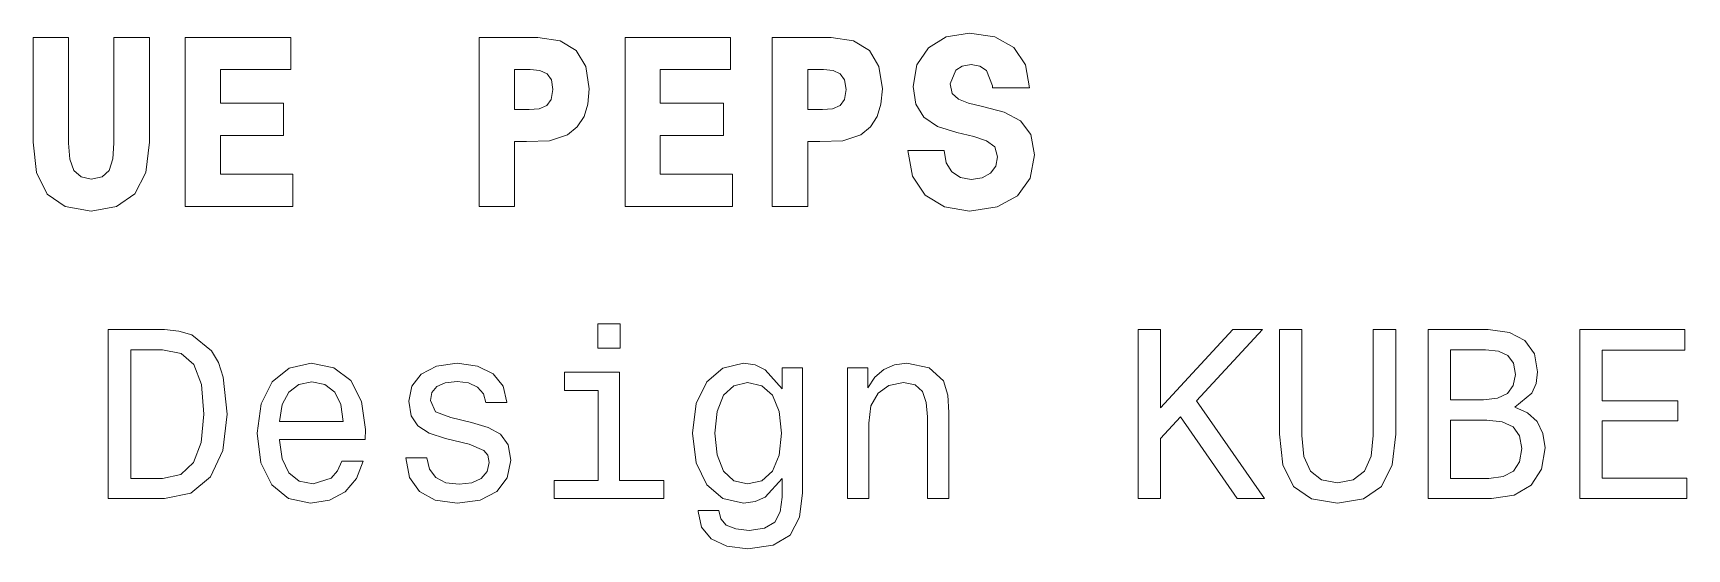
# Model space of a CAD drawing. Extents: x 101 to 238, y 93 to 199.
# Drawn here: x 189.36 to 238.28, y 92.93 to 108.19 of the extents above; entities that cross this region are included whole.
import ezdxf

# ---------------------------------------------------------------- set-up
doc = ezdxf.new("R2010")
doc.units = 0

msp = doc.modelspace()

# ---------------------------------------------------------------- linework, layer by layer
at = {"color": 7, "lineweight": 13}
for points in [[(218.83284, 106.570602), (218.710358, 107.255043), (218.364532, 107.766571), (217.809784, 108.07637), (217.053299, 108.191643), (216.368866, 108.07637), (215.842926, 107.752159), (215.504303, 107.255043), (215.389038, 106.613831), (215.468292, 106.087898), (215.706039, 105.698845), (216.109497, 105.425072), (216.685852, 105.244957), (217.182983, 105.129684), (217.564819, 105.007202), (217.802582, 104.827087), (217.889038, 104.5317), (217.83139, 104.250717), (217.680099, 104.041786), (217.427948, 103.9049), (217.103729, 103.861671), (216.786728, 103.919304), (216.534576, 104.085014), (216.368866, 104.351585), (216.304016, 104.711815), (215.23053, 104.711815), (215.374634, 103.95533), (215.749268, 103.393372), (216.31842, 103.047546), (217.060501, 102.925072), (217.874634, 103.047546), (218.472595, 103.371758), (218.847244, 103.89769), (218.976929, 104.589333), (218.868866, 105.194527), (218.566269, 105.590775), (218.083557, 105.850143), (217.442352, 106.023056), (217.024475, 106.116714), (216.729095, 106.231987), (216.541779, 106.4049), (216.484131, 106.685875), (216.649841, 107.096542), (216.84436, 107.211815), (217.110931, 107.262245), (217.363098, 107.211815), (217.564819, 107.08213), (217.737732, 106.628242), (217.737732, 106.570602)], [(189.358795, 108.061958), (189.358795, 104.963974), (189.459656, 104.0634), (189.776657, 103.422188), (190.309799, 103.054756), (191.080688, 102.925072), (191.829971, 103.054756), (192.370316, 103.42939), (192.694519, 104.0634), (192.802582, 104.963974), (192.802582, 108.061958), (191.750717, 108.061958), (191.750717, 104.935158), (191.714691, 104.466858), (191.606628, 104.128242), (191.39769, 103.933716), (191.080688, 103.868874), (190.778107, 103.933716), (190.569153, 104.128242), (190.446686, 104.459656), (190.41066, 104.935158), (190.41066, 108.061958)], [(193.861664, 108.061958), (193.861664, 103.061958), (197.03891, 103.061958), (197.03891, 104.01297), (194.899139, 104.01297), (194.899139, 105.158501), (196.765137, 105.158501), (196.765137, 106.116714), (194.899139, 106.116714), (194.899139, 107.110947), (196.981262, 107.110947), (196.981262, 108.061958)], [(202.550415, 108.061958), (202.550415, 103.061958), (203.602295, 103.061958), (203.602295, 104.978386), (203.955322, 104.978386), (204.632553, 105), (205.165695, 105.180115), (205.453888, 105.41787), (205.655609, 105.720459), (205.763672, 106.087898), (205.806915, 106.541786), (205.706039, 107.204613), (205.425064, 107.680115), (204.949554, 107.96109), (204.286743, 108.061958)], [(206.873184, 108.061958), (206.873184, 103.061958), (210.050415, 103.061958), (210.050415, 104.01297), (207.910645, 104.01297), (207.910645, 105.158501), (209.776642, 105.158501), (209.776642, 106.116714), (207.910645, 106.116714), (207.910645, 107.110947), (209.992783, 107.110947), (209.992783, 108.061958)], [(211.224762, 108.061958), (211.224762, 103.061958), (212.276642, 103.061958), (212.276642, 104.978386), (212.629669, 104.978386), (213.3069, 105), (213.840042, 105.180115), (214.128235, 105.41787), (214.329956, 105.720459), (214.438019, 106.087898), (214.481262, 106.541786), (214.380386, 107.204613), (214.099411, 107.680115), (213.623901, 107.96109), (212.96109, 108.061958)], [(204.063385, 107.110947), (204.351578, 107.08213), (204.560516, 106.988472), (204.690186, 106.808357), (204.733429, 106.520172), (204.682983, 106.224785), (204.553314, 106.04467), (204.329956, 105.951004), (204.034576, 105.92939), (203.602295, 105.92939), (203.602295, 107.110947)], [(212.737732, 107.110947), (213.025925, 107.08213), (213.234863, 106.988472), (213.364532, 106.808357), (213.407776, 106.520172), (213.35733, 106.224785), (213.227661, 106.04467), (213.004303, 105.951004), (212.708923, 105.92939), (212.276642, 105.92939), (212.276642, 107.110947)], [(193.242065, 99.416428), (191.577805, 99.416428), (191.577805, 94.416428), (193.242065, 94.416428), (194.027374, 94.574928), (194.610947, 95.05764), (194.971176, 95.842941), (195.100861, 96.916428), (194.985596, 98.011528), (194.841492, 98.443802), (194.639771, 98.789627), (194.056183, 99.257927), (193.674347, 99.373199)], [(206.729095, 99.58934), (206.059067, 99.58934), (206.059067, 98.868874), (206.729095, 98.868874)], [(222.046082, 94.416428), (222.708923, 94.416428), (222.708923, 96.195969), (223.299683, 96.829971), (224.978363, 94.416428), (225.785278, 94.416428), (223.76799, 97.312683), (225.727646, 99.416428), (224.848694, 99.416428), (222.708923, 97.103745), (222.708923, 99.416428), (222.046082, 99.416428)], [(226.224762, 96.318443), (226.325623, 95.41787), (226.642639, 94.776657), (227.175781, 94.409225), (227.946655, 94.279541), (228.710358, 94.409225), (229.2435, 94.776657), (229.560501, 95.410667), (229.668564, 96.318443), (229.668564, 99.416428), (228.998535, 99.416428), (228.998535, 96.282425), (228.933701, 95.670029), (228.739166, 95.230545), (228.407761, 94.971184), (227.946655, 94.884727), (227.471161, 94.971184), (227.13974, 95.230545), (226.945221, 95.662827), (226.887589, 96.282425), (226.887589, 99.416428), (226.224762, 99.416428)], [(233.184418, 97.118156), (233.688736, 97.536026), (233.81842, 97.817001), (233.861649, 98.162827), (233.76799, 98.703171), (233.487015, 99.092216), (233.033112, 99.329971), (232.399109, 99.416428), (230.619568, 99.416428), (230.619568, 94.416428), (232.499969, 94.416428), (233.169998, 94.517296), (233.66713, 94.812683), (233.976913, 95.280983), (234.084991, 95.914986), (234.020142, 96.340057), (233.847244, 96.693085), (233.566254, 96.952454)], [(235.108047, 94.416428), (238.278076, 94.416428), (238.278076, 95.021614), (235.770874, 95.021614), (235.770874, 96.714699), (238.004303, 96.714699), (238.004303, 97.312683), (235.770874, 97.312683), (235.770874, 98.811241), (238.220428, 98.811241), (238.220428, 99.416428), (235.108047, 99.416428)], [(193.19165, 98.818443), (193.739197, 98.710373), (194.113831, 98.378967), (194.337173, 97.788185), (194.40921, 96.916428), (194.329971, 96.073486), (194.106628, 95.482712), (193.724777, 95.129684), (193.19165, 95.014412), (192.247833, 95.014412), (192.247833, 98.818443)], [(232.262222, 97.341499), (231.282394, 97.341499), (231.282394, 98.818443), (232.319855, 98.818443), (232.708908, 98.775215), (232.982681, 98.645531), (233.148392, 98.422188), (233.206024, 98.090782), (233.14119, 97.759369), (232.968277, 97.528816), (232.672882, 97.384727)], [(196.649841, 96.167145), (199.185883, 96.167145), (199.193085, 96.46254), (199.077805, 97.291069), (198.760803, 97.910667), (198.25647, 98.285301), (197.586456, 98.422188), (196.930832, 98.278099), (196.426514, 97.874641), (196.102295, 97.219025), (195.98703, 96.354469), (196.095093, 95.4683), (196.419312, 94.819885), (196.916412, 94.416428), (197.564835, 94.279541), (198.126801, 94.373199), (198.587891, 94.618156), (198.926514, 95.007202), (199.121033, 95.52594), (198.494232, 95.52594), (198.364548, 95.237755), (198.177231, 95.021614), (197.644089, 94.848701), (197.233429, 94.927956), (196.923615, 95.180115), (196.721893, 95.590782), (196.649841, 96.145531)], [(202.327087, 96.671471), (201.714691, 96.815559), (201.260803, 96.98127), (201.109497, 97.319885), (201.15274, 97.55764), (201.304016, 97.730545), (201.548981, 97.838615), (201.902008, 97.881844), (202.240631, 97.838615), (202.507202, 97.708939), (202.680115, 97.514412), (202.752151, 97.255043), (203.37175, 97.255043), (203.37175, 97.269455), (203.263672, 97.737755), (202.968292, 98.105186), (202.507202, 98.335739), (201.902008, 98.422188), (201.289612, 98.335739), (200.842926, 98.097984), (200.561951, 97.744957), (200.475494, 97.298271), (200.540344, 96.865997), (200.742065, 96.5634), (201.073486, 96.34726), (201.556183, 96.195969), (202.262238, 96.023056), (202.694519, 95.842941), (202.809784, 95.698845), (202.853027, 95.482712), (202.788177, 95.216141), (202.615265, 95.014412), (202.33429, 94.884727), (201.959656, 94.841499), (201.563385, 94.884727), (201.275208, 95.036026), (201.080688, 95.280983), (201.001434, 95.619598), (200.389038, 95.619598), (200.489899, 95.043228), (200.785294, 94.625359), (201.253601, 94.373199), (201.902008, 94.279541), (202.579254, 94.373199), (203.076355, 94.625359), (203.378952, 95.028816), (203.48703, 95.554756), (203.407776, 96.008644), (203.184433, 96.318443), (202.816986, 96.520172)], [(212.118134, 94.58934), (212.118134, 98.285301), (211.512955, 98.285301), (211.512955, 97.658501), (211.015839, 98.227669), (210.713242, 98.371758), (210.374634, 98.422188), (209.762238, 98.278099), (209.286728, 97.874641), (208.976929, 97.226227), (208.868866, 96.354469), (208.976929, 95.475502), (209.286728, 94.827087), (209.762238, 94.416428), (210.374634, 94.279541), (210.720459, 94.329971), (211.008636, 94.459656), (211.512955, 95.007202), (211.512955, 94.459656), (211.455322, 94.027382), (211.296814, 93.717583), (210.994232, 93.537468), (210.540344, 93.472626), (210.144073, 93.515854), (209.863098, 93.623917), (209.697388, 93.811241), (209.646973, 94.0634), (209.034576, 94.0634), (209.034576, 94.034584), (209.128235, 93.573486), (209.416412, 93.227669), (209.877502, 93.004326), (210.504303, 92.925072), (211.253601, 93.033142), (211.750702, 93.335739), (212.031677, 93.861671)], [(213.443787, 94.416428), (214.077789, 94.416428), (214.077789, 96.649857), (214.142639, 97.161385), (214.351563, 97.536026), (214.675781, 97.766571), (215.108063, 97.853027), (215.453873, 97.780983), (215.670013, 97.586456), (215.778076, 97.262253), (215.814117, 96.829971), (215.814117, 94.416428), (216.44812, 94.416428), (216.44812, 96.959656), (216.419296, 97.471184), (216.289612, 97.896255), (215.864532, 98.285301), (215.201721, 98.422188), (214.83429, 98.371758), (214.524475, 98.234871), (214.257904, 98.004326), (214.048981, 97.694527), (214.048981, 98.285301), (213.443787, 98.285301)], [(196.649841, 96.700287), (196.729095, 97.197411), (196.923615, 97.564842), (197.219025, 97.788185), (197.608063, 97.867439), (197.989899, 97.788185), (198.285294, 97.564842), (198.465424, 97.197411), (198.530243, 96.700287)], [(206.707489, 94.94957), (206.707489, 98.155624), (205.079239, 98.155624), (205.079239, 97.615273), (206.073486, 97.615273), (206.073486, 94.94957), (204.776642, 94.94957), (204.776642, 94.416428), (208.018723, 94.416428), (208.018723, 94.94957)], [(209.524475, 96.354469), (209.589325, 96.995682), (209.783844, 97.471184), (210.086441, 97.752159), (210.489899, 97.853027), (210.914978, 97.752159), (211.231979, 97.471184), (211.426498, 96.995682), (211.498535, 96.354469), (211.426498, 95.698845), (211.231979, 95.230545), (210.914978, 94.942368), (210.489899, 94.848701), (210.086441, 94.942368), (209.783844, 95.230545), (209.589325, 95.706055)], [(232.420731, 95.014412), (231.282394, 95.014412), (231.282394, 96.736313), (232.355881, 96.736313), (232.809769, 96.685883), (233.133987, 96.534584), (233.328506, 96.275215), (233.393341, 95.900574), (233.328506, 95.504326), (233.148392, 95.230545), (232.845795, 95.064842)]]:
    msp.add_lwpolyline(points, close=True, dxfattribs=at)

doc.saveas('drawing.dxf')
